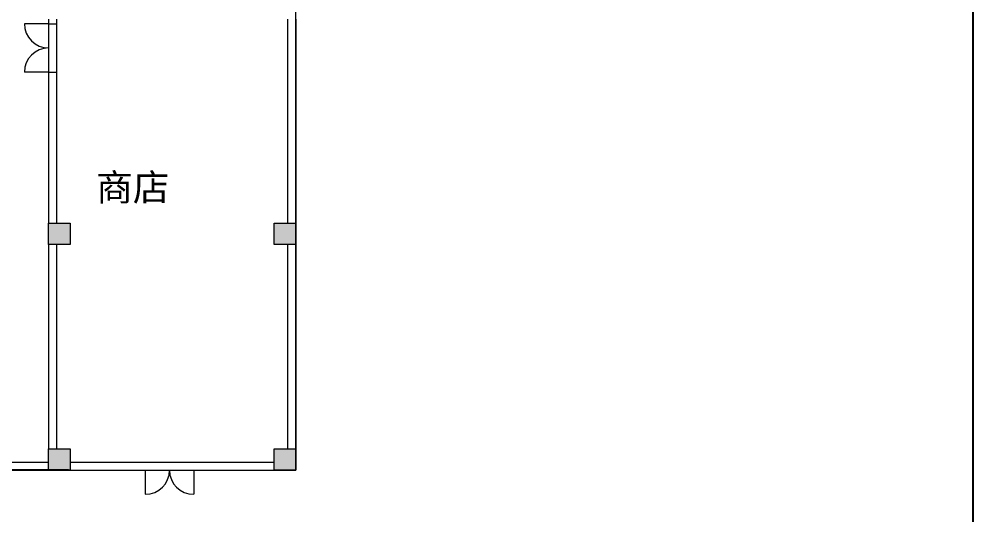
# Model space of a CAD drawing. Header units: metres. Extents: x -302 to 587, y -65 to 94.
# Drawn here: x 89.12 to 124.61, y -34.31 to -15.84 of the extents above; entities that cross this region are included whole.
import ezdxf

# ---------------------------------------------------------------- set-up
doc = ezdxf.new("R2010")
doc.units = ezdxf.units.M
doc.linetypes.add('ACAD_ISO03W100', pattern=[30, 12, -18])
doc.layers.get('0').update_dxf_attribs({"lineweight": 9})
for name, color, linetype, lineweight in [('fanghuo', 1, 'Continuous', 9), ('glass', 5, 'Continuous', 5), ('hatch', 212, 'ACAD_ISO03W100', 5), ('ProfileEdges', 7, 'Continuous', 9), ('PUB_TEXT', 7, 'Continuous', 9), ('zhuwang', 2, 'Continuous', 13)]:
    doc.layers.add(name, color=color, linetype=linetype, lineweight=lineweight)
doc.styles.add('mystyle', font='', dxfattribs={"height": 1})
doc.styles.get('mystyle').set_extended_font_data('SimSun')
doc.dimstyles.new('myyyy', dxfattribs={"dimtxt": 1, "dimasz": 0.18, "dimexe": 0.18, "dimexo": 0.0625, "dimgap": 0.09, "dimtad": 0, "dimtoh": 1, "dimdec": 3, "dimrnd": 0.001, "dimzin": 0, "dimdsep": 46, "dimtxsty": 'Standard', "dimcen": 0.09, "dimadec": 0, "dimazin": 0, "dimtfac": 1, "dimtdec": 3, "dimtofl": 0, "dimtmove": 0, "dimatfit": 3, "dimfxl": 1, "dimtolj": 1, "dimtzin": 0, "dimarcsym": 0})

# ---------------------------------------------------------------- blocks, each defined once
blk = doc.blocks.new('*D67')
at = {"layer": 'Defpoints', "color": 0, "ltscale": 3, "transparency": 16777216}
for p in [(42.367, 68.96), (65.014, 68.96), (91.014, -32.64)]:
    blk.add_point(p, dxfattribs=at)
at = {"layer": 'PUB_TEXT', "color": 0, "lineweight": -2, "ltscale": 3, "transparency": 16777216}
for p, q in [((64.951, 68.96), (42.187, 68.96)), ((42.367, 68.78), (42.367, 20.666)), ((42.367, -32.46), (42.367, 15.653)), ((90.951, -32.64), (42.187, -32.64))]:
    blk.add_line(p, q, dxfattribs=at)
at = {"layer": 'PUB_TEXT', "color": 0, "ltscale": 3, "transparency": 16777216}
for points in [[(42.337, 68.78), (42.397, 68.78), (42.367, 68.96)], [(42.337, -32.46), (42.397, -32.46), (42.367, -32.64)]]:
    blk.add_solid(points, dxfattribs=at)
at = {"layer": 'PUB_TEXT', "color": 0, "ltscale": 3, "transparency": 16777216, "insert": (42.367, 18.16), "char_height": 1, "attachment_point": 5, "rotation": 90}
blk.add_mtext('\\A1;101.600', dxfattribs=at)
blk = doc.blocks.new('*D71')
at = {"layer": 'Defpoints', "color": 0, "ltscale": 3, "transparency": 16777216}
for p in [(56.614, -2.674), (124.614, -7.44), (124.614, -47.631)]:
    blk.add_point(p, dxfattribs=at)
at = {"layer": 'PUB_TEXT', "color": 0, "lineweight": -2, "ltscale": 3, "transparency": 16777216}
for p, q in [((56.614, -2.737), (56.614, -47.811)), ((124.614, -7.503), (124.614, -47.811)), ((56.794, -47.631), (88.274, -47.631)), ((124.434, -47.631), (92.954, -47.631))]:
    blk.add_line(p, q, dxfattribs=at)
at = {"layer": 'PUB_TEXT', "color": 0, "ltscale": 3, "transparency": 16777216}
for points in [[(56.794, -47.601), (56.794, -47.661), (56.614, -47.631)], [(124.434, -47.601), (124.434, -47.661), (124.614, -47.631)]]:
    blk.add_solid(points, dxfattribs=at)
at = {"layer": 'PUB_TEXT', "color": 0, "ltscale": 3, "transparency": 16777216, "insert": (90.614, -47.631), "char_height": 1, "attachment_point": 5}
blk.add_mtext('\\A1;68.000', dxfattribs=at)

msp = doc.modelspace()

# ---------------------------------------------------------------- hatches: boundary and pattern name
at = {"layer": 'hatch', "ltscale": 0.05}
h = msp.add_hatch(color=256, dxfattribs=at)
h.dxf.hatch_style = 1
h.paths.add_polyline_path([(91.0136, -23.4402), (90.2136, -23.4402), (90.2136, -24.2402), (91.0136, -24.2402)])
h = msp.add_hatch(color=256, dxfattribs=at)
h.dxf.hatch_style = 1
h.paths.add_polyline_path([(99.4136, -23.4402), (98.6136, -23.4402), (98.6136, -24.2402), (99.4136, -24.2402)])
h = msp.add_hatch(color=256, dxfattribs=at)
h.dxf.hatch_style = 1
h.paths.add_polyline_path([(91.0136, -31.8402), (90.2136, -31.8402), (90.2136, -32.6402), (91.0136, -32.6402)])
h = msp.add_hatch(color=256, dxfattribs=at)
h.dxf.hatch_style = 1
h.paths.add_polyline_path([(99.4136, -31.8402), (98.6136, -31.8402), (98.6136, -32.6402), (99.4136, -32.6402)])

# ---------------------------------------------------------------- linework, layer by layer
for p, q in [((90.2136, -15.8402), (90.2136, -23.4402)), ((90.5136, -15.8402), (90.5136, -23.4402)), ((99.1136, -23.4402), (99.1136, -15.8402)), ((99.4136, -15.8402), (99.4136, -23.4402)), ((90.2136, -24.2402), (90.2136, -31.8402)), ((90.5136, -24.2402), (90.5136, -31.8402)), ((99.1136, -31.8402), (99.1136, -24.2402)), ((99.4136, -24.2402), (99.4136, -31.8402)), ((90.2136, -32.6402), (88.2136, -32.6402))]:
    msp.add_line(p, q)
at = {"ltscale": 0.05}
for p, q in [((90.2136, -16.016), (90.5136, -16.016)), ((90.2136, -17.816), (90.5136, -17.816)), ((91.0136, -32.3402), (98.6136, -32.3402))]:
    msp.add_line(p, q, dxfattribs=at)
at = {"layer": 'fanghuo', "ltscale": 3}
msp.add_lwpolyline([(65.0136, 10.1598), (56.6136, 10.1598), (56.6136, -2.6742), (86.5796, -32.6402), (99.4136, -32.6402), (99.4136, -7.4402), (98.6136, -7.4402), (98.6136, -6.6402), (88.2136, -6.6402), (88.2136, -1.0402), (82.6136, -1.0402), (82.6136, 9.3598), (65.0136, 9.3598), (65.0136, 10.1598)], dxfattribs=at)
at = {"layer": 'glass', "ltscale": 0.05}
for p, q in [((90.2136, -16.016), (89.3136, -16.016)), ((90.2136, -17.816), (89.3136, -17.816)), ((93.8136, -32.6402), (93.8136, -33.5402)), ((95.6136, -32.6402), (95.6136, -33.5402))]:
    msp.add_line(p, q, dxfattribs=at)
for centre, start, end in [((90.2136, -16.016), 180, 270), ((90.2136, -17.816), 90, 180), ((93.8136, -32.6402), 270, 0), ((95.6136, -32.6402), 180, 270)]:
    msp.add_arc(centre, 0.9, start, end, dxfattribs=at)
at = {"layer": 'ProfileEdges', "ltscale": 0.05}
for p, q in [((99.4136, -32.6402), (99.4136, -7.4402)), ((86.5796, -32.6402), (99.4136, -32.6402)), ((86.7039, -32.3402), (90.2136, -32.3402))]:
    msp.add_line(p, q, dxfattribs=at)
at = {"layer": 'zhuwang'}
for points in [[(90.2136, -23.4402), (91.0136, -23.4402), (91.0136, -24.2402), (90.2136, -24.2402)], [(98.6136, -23.4402), (99.4136, -23.4402), (99.4136, -24.2402), (98.6136, -24.2402)], [(90.2136, -31.8402), (91.0136, -31.8402), (91.0136, -32.6402), (90.2136, -32.6402)], [(98.6136, -31.8402), (99.4136, -31.8402), (99.4136, -32.6402), (98.6136, -32.6402)]]:
    msp.add_lwpolyline(points, close=True, dxfattribs=at)

# ---------------------------------------------------------------- texts
at = {"layer": 'PUB_TEXT', "ltscale": 0.05, "insert": (91.985, -21.6079), "char_height": 1, "attachment_point": 1, "style": 'mystyle'}
msp.add_mtext_dynamic_manual_height_columns('{\\fArial Unicode MS|b0|i0|c134|p0;商店}', width=4.391076, gutter_width=5, heights=[0], dxfattribs=at)

# ---------------------------------------------------------------- dimensions: what is measured, and where the dimension line sits
at = {"layer": 'PUB_TEXT', "ltscale": 3}
dim = msp.add_linear_dim(base=(42.3673, 68.9598), p1=(91.0136, -32.6402), p2=(65.0136, 68.9598), angle=270, dimstyle='myyyy', dxfattribs=at)
dim.commit()
dim.dimension.update_dxf_attribs({"geometry": '*D67', "text_midpoint": (42.3673, 18.1598)})
dim = msp.add_linear_dim(base=(124.6136, -47.6309), p1=(56.6136, -2.6742), p2=(124.6136, -7.4402), dimstyle='myyyy', dxfattribs=at)
dim.commit()
dim.dimension.update_dxf_attribs({"geometry": '*D71', "text_midpoint": (90.6136, -47.6309)})

doc.saveas('drawing.dxf')
